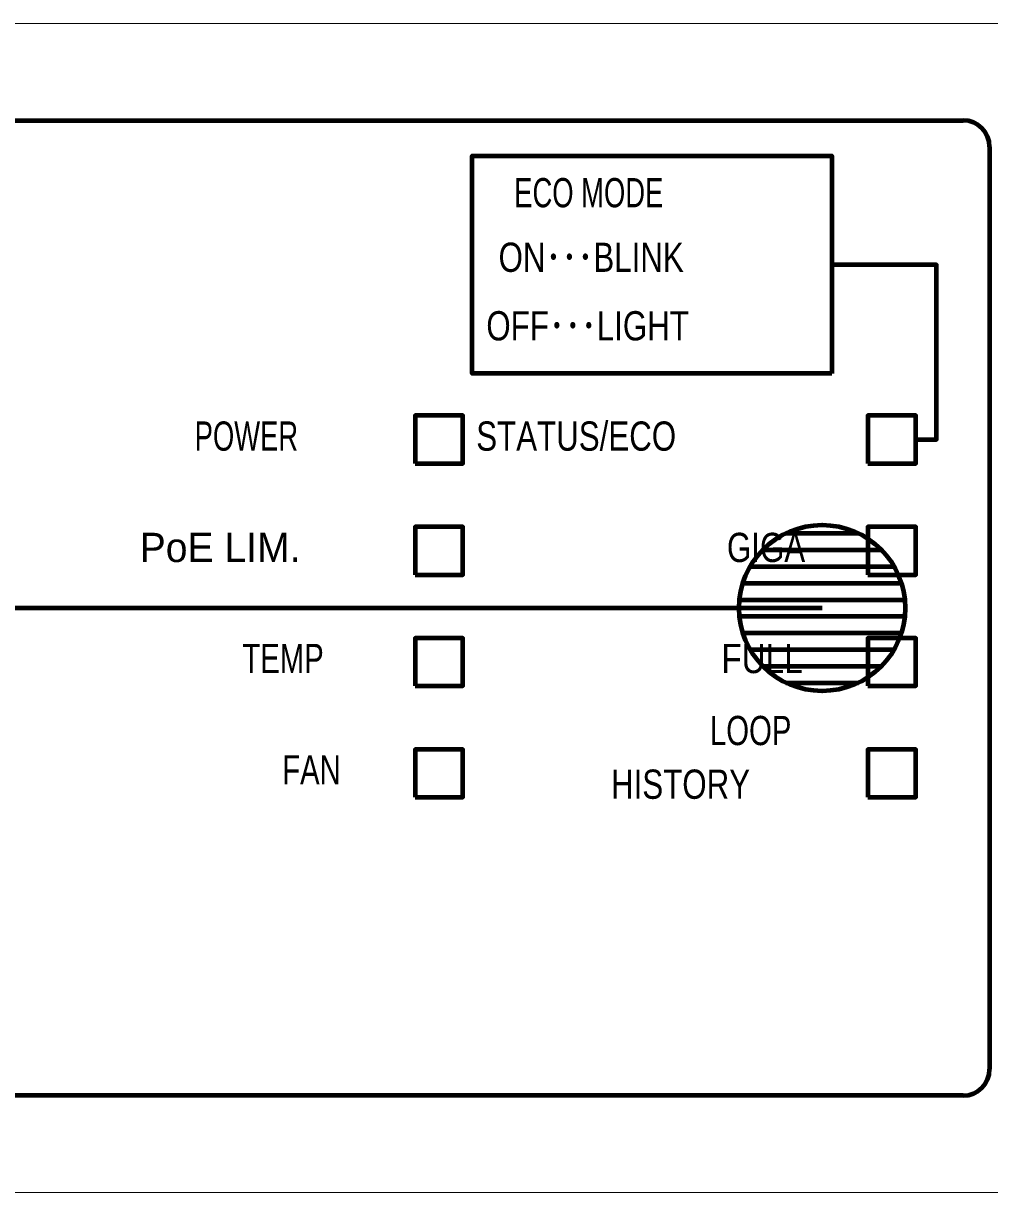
# Model space of a CAD drawing. Units: millimetres on the paper. Extents: x -400 to 400, y -280 to 280.
# Drawn here: x -103.526 to -100.619, y -171.5 to -167.98 of the extents above; entities that cross this region are included whole.
import ezdxf
from ezdxf.enums import TextEntityAlignment as Align

# ---------------------------------------------------------------- set-up
doc = ezdxf.new("R2010")
doc.units = ezdxf.units.MM
doc.linetypes.add('DASHED1', pattern=[1.8, 1.2, -0.6])
for name, color, linetype, lineweight in [('0-1_F-F_', 7, 'Continuous', 20), ('0-2_Defpoints', 2, 'Continuous', 80), ('0-5_gaikei', 1, 'Continuous', 80), ('0-6_moji1', 1, 'Continuous', 80)]:
    doc.layers.add(name, color=color, linetype=linetype, lineweight=lineweight)
doc.styles.add('PUDGoDpMt', font='')
doc.styles.get('PUDGoDpMt').set_extended_font_data('PUDGoDpMt')

# ---------------------------------------------------------------- blocks, each defined once
blk = doc.blocks.new('PN262493-')
at = {"layer": '0-5_gaikei'}
for p, q in [((-20.72, -0.365), (-14.95, -0.365)), ((-14.85, -0.465), (-14.85, -3.935)), ((-14.95, -4.035), (-20.72, -4.035))]:
    blk.add_line(p, q, dxfattribs=at)
at = {"layer": '0-5_gaikei', "color": 7, "lineweight": 20}
blk.add_lwpolyline([(-22, 0), (22, 0), (22, -4.4), (-22, -4.4)], close=True, dxfattribs=at)
at = {"layer": '0-5_gaikei'}
for points in [[(-15.444, -1.318), (-16.796, -1.318), (-16.796, -0.498), (-15.444, -0.498)], [(-17.011, -1.656), (-16.832, -1.656), (-16.832, -1.476), (-17.011, -1.476)], [(-15.308, -1.656), (-15.128, -1.656), (-15.128, -1.476), (-15.308, -1.476)], [(-17.011, -2.075), (-16.832, -2.075), (-16.832, -1.895), (-17.011, -1.895)], [(-15.308, -2.075), (-15.128, -2.075), (-15.128, -1.895), (-15.308, -1.895)], [(-17.011, -2.493), (-16.832, -2.493), (-16.832, -2.313), (-17.011, -2.313)], [(-15.308, -2.493), (-15.128, -2.493), (-15.128, -2.313), (-15.308, -2.313)], [(-17.011, -2.912), (-16.832, -2.912), (-16.832, -2.732), (-17.011, -2.732)], [(-15.308, -2.912), (-15.128, -2.912), (-15.128, -2.732), (-15.308, -2.732)]]:
    blk.add_lwpolyline(points, close=True, dxfattribs=at)
blk.add_lwpolyline([(-15.128, -1.566), (-15.05, -1.566), (-15.05, -0.908), (-15.444, -0.908)], dxfattribs=at)
for centre, start, end in [((-14.95, -0.465), 0, 90), ((-14.95, -3.935), 270, 360)]:
    blk.add_arc(centre, 0.1, start, end, dxfattribs=at)
at = {"layer": '0-5_gaikei', "style": 'PUDGoDpMt'}
for s, width, p in [('ECO MODE', 0.7, (-16.638, -0.725)), ('ON･･･BLINK', 0.8, (-16.697, -0.968)), ('OFF･･･LIGHT', 0.8, (-16.743, -1.226)), ('STATUS/ECO', 0.8, (-16.781, -1.641)), ('POWER', 0.7, (-17.84, -1.641)), ('GIGA', 0.8, (-15.838, -2.06)), ('TEMP', 0.75, (-17.661, -2.478)), ('FULL', 0.85, (-15.859, -2.478)), ('LOOP', 0.75, (-15.902, -2.749)), ('FAN', 0.75, (-17.511, -2.897)), ('HISTORY', 0.8, (-16.274, -2.951))]:
    blk.add_text(s, height=0.11, dxfattribs=dict(at, width=width)).set_placement(p, align=Align.BOTTOM_LEFT)
blk.add_text('PoE LIM.', height=0.11, dxfattribs=at).set_placement((-18.047, -2.06), align=Align.BOTTOM_LEFT)
blk = doc.blocks.new('1U-')
at = {"layer": '0-6_moji1', "color": 7, "lineweight": 20}
for p, q in [((23.9, 0), (-23.9, 0)), ((-23.9, -4.4), (23.9, -4.4))]:
    blk.add_line(p, q, dxfattribs=at)
blk = doc.blocks.new('U20')
at = {"layer": '0-2_Defpoints', "color": 1}
for p, q in [((-0.109, 0.225), (0.109, 0.225)), ((-0.179, 0.175), (0.179, 0.175)), ((-0.217, 0.125), (0.217, 0.125)), ((-0.238, 0.075), (0.238, 0.075)), ((0, 0), (-14.84, 0)), ((-0.249, 0.025), (0.249, 0.025)), ((-0.249, -0.025), (0.249, -0.025)), ((-0.238, -0.075), (0.238, -0.075)), ((-0.217, -0.125), (0.217, -0.125)), ((-0.179, -0.175), (0.179, -0.175)), ((-0.109, -0.225), (0.109, -0.225))]:
    blk.add_line(p, q, dxfattribs=at)
blk.add_circle((0, 0), 0.25, dxfattribs=at)

msp = doc.modelspace()

# ---------------------------------------------------------------- linework, layer by layer
at = {"layer": '0-1_F-F_', "linetype": 'DASHED1'}
msp.add_line((-106.819, -167.98), (-70.659, -167.98), dxfattribs=at)

# ---------------------------------------------------------------- block references
at = {"layer": '0-2_Defpoints'}
msp.add_blockref('U20', (-101.123, -169.74), dxfattribs=at)
at = {"layer": '0-6_moji1', "xscale": 0.8, "yscale": 0.8}
for name in ['1U-', 'PN262493-']:
    msp.add_blockref(name, (-88.739, -167.98), dxfattribs=at)

doc.saveas('drawing.dxf')
